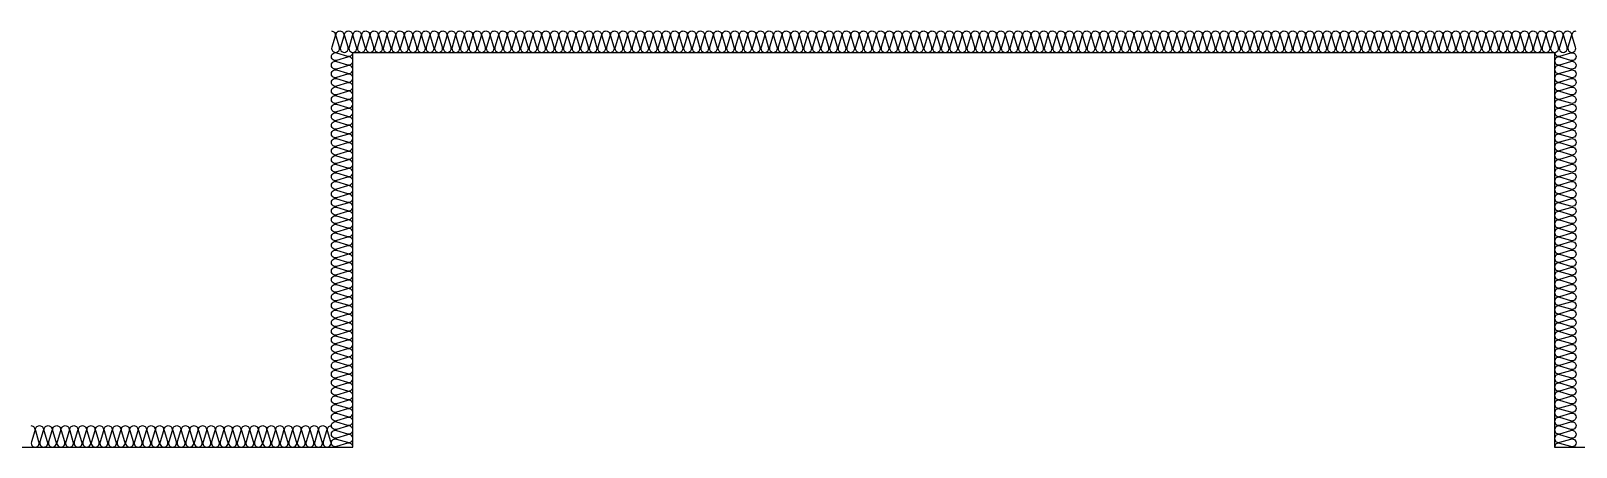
# Model space of a CAD drawing. Header units: millimetres. Extents: x 17311 to 801382, y -242618 to -104888.
# Drawn here: x 331111 to 334711, y -170479 to -169509 of the extents above; entities that cross this region are included whole.
import ezdxf

# ---------------------------------------------------------------- set-up
doc = ezdxf.new("R2010")
doc.units = ezdxf.units.MM
doc.header["$LTSCALE"] = 250
doc.layers.add('ISL', color=251, linetype='Continuous')

msp = doc.modelspace()

# ---------------------------------------------------------------- linework, layer by layer
at = {"layer": 'ISL'}
for points in [[(331810.7, -169509.5, -0.00027), (331810.7, -169509.5, -0.509267), (331819.5, -169521.6), (331811.8, -169547.4, 1.372593), (331829.5, -169547.4), (331821.8, -169521.6, -0.509267), (331830.7, -169509.5, -0.509267), (331839.5, -169521.6), (331831.8, -169547.4, 1.372593), (331849.5, -169547.4), (331841.8, -169521.6, -0.509267), (331850.7, -169509.5, -0.509267), (331859.5, -169521.6), (331851.8, -169547.4, 1.372593), (331869.5, -169547.4), (331861.8, -169521.6, -0.509267), (331870.7, -169509.5, -0.509267), (331879.5, -169521.6), (331871.8, -169547.4, 1.372593), (331889.5, -169547.4), (331881.8, -169521.6, -0.509267), (331890.7, -169509.5, -0.509267), (331899.5, -169521.6), (331891.8, -169547.4, 1.372593), (331909.5, -169547.4), (331901.8, -169521.6, -0.509267), (331910.7, -169509.5, -0.509267), (331919.5, -169521.6), (331911.8, -169547.4, 1.372593), (331929.5, -169547.4), (331921.8, -169521.6, -0.509267), (331930.7, -169509.5, -0.509267), (331939.5, -169521.6), (331931.8, -169547.4, 1.372593), (331949.5, -169547.4), (331941.8, -169521.6, -0.509267), (331950.7, -169509.5, -0.509267), (331959.5, -169521.6), (331951.8, -169547.4, 1.372593), (331969.5, -169547.4), (331961.8, -169521.6, -0.509267), (331970.7, -169509.5, -0.509267), (331979.5, -169521.6), (331971.8, -169547.4, 1.372593), (331989.5, -169547.4), (331981.8, -169521.6, -0.509267), (331990.7, -169509.5, -0.509267), (331999.5, -169521.6), (331991.8, -169547.4, 1.372593), (332009.5, -169547.4), (332001.8, -169521.6, -0.509267), (332010.7, -169509.5, -0.509267), (332019.5, -169521.6), (332011.8, -169547.4, 1.372593), (332029.5, -169547.4), (332021.8, -169521.6, -0.509267), (332030.7, -169509.5, -0.509267), (332039.5, -169521.6), (332031.8, -169547.4, 1.372593), (332049.5, -169547.4), (332041.8, -169521.6, -0.509267), (332050.7, -169509.5, -0.509267), (332059.5, -169521.6), (332051.8, -169547.4, 1.372593), (332069.5, -169547.4), (332061.8, -169521.6, -0.509267), (332070.7, -169509.5, -0.509267), (332079.5, -169521.6), (332071.8, -169547.4, 1.372593), (332089.5, -169547.4), (332081.8, -169521.6, -0.509267), (332090.7, -169509.5, -0.509267), (332099.5, -169521.6), (332091.8, -169547.4, 1.372593), (332109.5, -169547.4), (332101.8, -169521.6, -0.509267), (332110.7, -169509.5, -0.509267), (332119.5, -169521.6), (332111.8, -169547.4, 1.372593), (332129.5, -169547.4), (332121.8, -169521.6, -0.509267), (332130.7, -169509.5, -0.509267), (332139.5, -169521.6), (332131.8, -169547.4, 1.372593), (332149.5, -169547.4), (332141.8, -169521.6, -0.509267), (332150.7, -169509.5, -0.509267), (332159.5, -169521.6), (332151.8, -169547.4, 1.372593), (332169.5, -169547.4), (332161.8, -169521.6, -0.509267), (332170.7, -169509.5, -0.509267), (332179.5, -169521.6), (332171.8, -169547.4, 1.372593), (332189.5, -169547.4), (332181.8, -169521.6, -0.509267), (332190.7, -169509.5, -0.509267), (332199.5, -169521.6), (332191.8, -169547.4, 1.372593), (332209.5, -169547.4), (332201.8, -169521.6, -0.509267), (332210.7, -169509.5, -0.509267), (332219.5, -169521.6), (332211.8, -169547.4, 1.372593), (332229.5, -169547.4), (332221.8, -169521.6, -0.509267), (332230.7, -169509.5, -0.509267), (332239.5, -169521.6), (332231.8, -169547.4, 1.372593), (332249.5, -169547.4), (332241.8, -169521.6, -0.509267), (332250.7, -169509.5, -0.509267), (332259.5, -169521.6), (332251.8, -169547.4, 1.372593), (332269.5, -169547.4), (332261.8, -169521.6, -0.509267), (332270.7, -169509.5, -0.509267), (332279.5, -169521.6), (332271.8, -169547.4, 1.372593), (332289.5, -169547.4), (332281.8, -169521.6, -0.509267), (332290.7, -169509.5, -0.509267), (332299.5, -169521.6), (332291.8, -169547.4, 1.372593), (332309.5, -169547.4), (332301.8, -169521.6, -0.509267), (332310.7, -169509.5, -0.509267), (332319.5, -169521.6), (332311.8, -169547.4, 1.372593), (332329.5, -169547.4), (332321.8, -169521.6, -0.509267), (332330.7, -169509.5, -0.509267), (332339.5, -169521.6), (332331.8, -169547.4, 1.372593), (332349.5, -169547.4), (332341.8, -169521.6, -0.509267), (332350.7, -169509.5, -0.509267), (332359.5, -169521.6), (332351.8, -169547.4, 1.372593), (332369.5, -169547.4), (332361.8, -169521.6, -0.509267), (332370.7, -169509.5, -0.509267), (332379.5, -169521.6), (332371.8, -169547.4, 1.372593), (332389.5, -169547.4), (332381.8, -169521.6, -0.509267), (332390.7, -169509.5, -0.509267), (332399.5, -169521.6), (332391.8, -169547.4, 1.372593), (332409.5, -169547.4), (332401.8, -169521.6, -0.509267), (332410.7, -169509.5, -0.509267), (332419.5, -169521.6), (332411.8, -169547.4, 1.372593), (332429.5, -169547.4), (332421.8, -169521.6, -0.509267), (332430.7, -169509.5, -0.509267), (332439.5, -169521.6), (332431.8, -169547.4, 1.372593), (332449.5, -169547.4), (332441.8, -169521.6, -0.509267), (332450.7, -169509.5, -0.509267), (332459.5, -169521.6), (332451.8, -169547.4, 1.372593), (332469.5, -169547.4), (332461.8, -169521.6, -0.509267), (332470.7, -169509.5, -0.509267), (332479.5, -169521.6), (332471.8, -169547.4, 1.372593), (332489.5, -169547.4), (332481.8, -169521.6, -0.509267), (332490.7, -169509.5, -0.509267), (332499.5, -169521.6), (332491.8, -169547.4, 1.372593), (332509.5, -169547.4), (332501.8, -169521.6, -0.509267), (332510.7, -169509.5, -0.509267), (332519.5, -169521.6), (332511.8, -169547.4, 1.372593), (332529.5, -169547.4), (332521.8, -169521.6, -0.509267), (332530.7, -169509.5, -0.509267), (332539.5, -169521.6), (332531.8, -169547.4, 1.372593), (332549.5, -169547.4), (332541.8, -169521.6, -0.509267), (332550.7, -169509.5, -0.509267), (332559.5, -169521.6), (332551.8, -169547.4, 1.372593), (332569.5, -169547.4), (332561.8, -169521.6, -0.509267), (332570.7, -169509.5, -0.509267), (332579.5, -169521.6), (332571.8, -169547.4, 1.372593), (332589.5, -169547.4), (332581.8, -169521.6, -0.509267), (332590.7, -169509.5, -0.509267), (332599.5, -169521.6), (332591.8, -169547.4, 1.372593), (332609.5, -169547.4), (332601.8, -169521.6, -0.509267), (332610.7, -169509.5, -0.509267), (332619.5, -169521.6), (332611.8, -169547.4, 1.372593), (332629.5, -169547.4), (332621.8, -169521.6, -0.509267), (332630.7, -169509.5, -0.509267), (332639.5, -169521.6), (332631.8, -169547.4, 1.372593), (332649.5, -169547.4), (332641.8, -169521.6, -0.509267), (332650.7, -169509.5, -0.509267), (332659.5, -169521.6), (332651.8, -169547.4, 1.372593), (332669.5, -169547.4), (332661.8, -169521.6, -0.509267), (332670.7, -169509.5, -0.509267), (332679.5, -169521.6), (332671.8, -169547.4, 1.372593), (332689.5, -169547.4), (332681.8, -169521.6, -0.509267), (332690.7, -169509.5, -0.509267), (332699.5, -169521.6), (332691.8, -169547.4, 1.372593), (332709.5, -169547.4), (332701.8, -169521.6, -0.509267), (332710.7, -169509.5, -0.509267), (332719.5, -169521.6), (332711.8, -169547.4, 1.372593), (332729.5, -169547.4), (332721.8, -169521.6, -0.509267), (332730.7, -169509.5, -0.509267), (332739.5, -169521.6), (332731.8, -169547.4, 1.372593), (332749.5, -169547.4), (332741.8, -169521.6, -0.509267), (332750.7, -169509.5, -0.509267), (332759.5, -169521.6), (332751.8, -169547.4, 1.372593), (332769.5, -169547.4), (332761.8, -169521.6, -0.509267), (332770.7, -169509.5, -0.509267), (332779.5, -169521.6), (332771.8, -169547.4, 1.372593), (332789.5, -169547.4), (332781.8, -169521.6, -0.509267), (332790.7, -169509.5, -0.509267), (332799.5, -169521.6), (332791.8, -169547.4, 1.372593), (332809.5, -169547.4), (332801.8, -169521.6, -0.509267), (332810.7, -169509.5, -0.509267), (332819.5, -169521.6), (332811.8, -169547.4, 1.372593), (332829.5, -169547.4), (332821.8, -169521.6, -0.509267), (332830.7, -169509.5, -0.509267), (332839.5, -169521.6), (332831.8, -169547.4, 1.372593), (332849.5, -169547.4), (332841.8, -169521.6, -0.509267), (332850.7, -169509.5, -0.509267), (332859.5, -169521.6), (332851.8, -169547.4, 1.372593), (332869.5, -169547.4), (332861.8, -169521.6, -0.509267), (332870.7, -169509.5, -0.509267), (332879.5, -169521.6), (332871.8, -169547.4, 1.372593), (332889.5, -169547.4), (332881.8, -169521.6, -0.509267), (332890.7, -169509.5, -0.509267), (332899.5, -169521.6), (332891.8, -169547.4, 1.372593), (332909.5, -169547.4), (332901.8, -169521.6, -0.509267), (332910.7, -169509.5, -0.509267), (332919.5, -169521.6), (332911.8, -169547.4, 1.372593), (332929.5, -169547.4), (332921.8, -169521.6, -0.509267), (332930.7, -169509.5, -0.509267), (332939.5, -169521.6), (332931.8, -169547.4, 1.372593), (332949.5, -169547.4), (332941.8, -169521.6, -0.509267), (332950.7, -169509.5, -0.509267), (332959.5, -169521.6), (332951.8, -169547.4, 1.372593), (332969.5, -169547.4), (332961.8, -169521.6, -0.509267), (332970.7, -169509.5, -0.509267), (332979.5, -169521.6), (332971.8, -169547.4, 1.372593), (332989.5, -169547.4), (332981.8, -169521.6, -0.509267), (332990.7, -169509.5, -0.509267), (332999.5, -169521.6), (332991.8, -169547.4, 1.372593), (333009.5, -169547.4), (333001.8, -169521.6, -0.509267), (333010.7, -169509.5, -0.509267), (333019.5, -169521.6), (333011.8, -169547.4, 1.372593), (333029.5, -169547.4), (333021.8, -169521.6, -0.509267), (333030.7, -169509.5, -0.509267), (333039.5, -169521.6), (333031.8, -169547.4, 1.372593), (333049.5, -169547.4), (333041.8, -169521.6, -0.509267), (333050.7, -169509.5, -0.509267), (333059.5, -169521.6), (333051.8, -169547.4, 1.372593), (333069.5, -169547.4), (333061.8, -169521.6, -0.509267), (333070.7, -169509.5, -0.509267), (333079.5, -169521.6), (333071.8, -169547.4, 1.372593), (333089.5, -169547.4), (333081.8, -169521.6, -0.509267), (333090.7, -169509.5, -0.509267), (333099.5, -169521.6), (333091.8, -169547.4, 1.372593), (333109.5, -169547.4), (333101.8, -169521.6, -0.509267), (333110.7, -169509.5, -0.509267), (333119.5, -169521.6), (333111.8, -169547.4, 1.372593), (333129.5, -169547.4), (333121.8, -169521.6, -0.509267), (333130.7, -169509.5, -0.509267), (333139.5, -169521.6), (333131.8, -169547.4, 1.372593), (333149.5, -169547.4), (333141.8, -169521.6, -0.509267), (333150.7, -169509.5, -0.509267), (333159.5, -169521.6), (333151.8, -169547.4, 1.372593), (333169.5, -169547.4), (333161.8, -169521.6, -0.509267), (333170.7, -169509.5, -0.509267), (333179.5, -169521.6), (333171.8, -169547.4, 1.372593), (333189.5, -169547.4), (333181.8, -169521.6, -0.509267), (333190.7, -169509.5, -0.509267), (333199.5, -169521.6), (333191.8, -169547.4, 1.372593), (333209.5, -169547.4), (333201.8, -169521.6, -0.509267), (333210.7, -169509.5, -0.509267), (333219.5, -169521.6), (333211.8, -169547.4, 1.372593), (333229.5, -169547.4), (333221.8, -169521.6, -0.509267), (333230.7, -169509.5, -0.509267), (333239.5, -169521.6), (333231.8, -169547.4, 1.372593), (333249.5, -169547.4), (333241.8, -169521.6, -0.509267), (333250.7, -169509.5, -0.509267), (333259.5, -169521.6), (333251.8, -169547.4, 1.372593), (333269.5, -169547.4), (333261.8, -169521.6, -0.509267), (333270.7, -169509.5, -0.509267), (333279.5, -169521.6), (333271.8, -169547.4, 1.372593), (333289.5, -169547.4), (333281.8, -169521.6, -0.509267), (333290.7, -169509.5, -0.509267), (333299.5, -169521.6), (333291.8, -169547.4, 1.372593), (333309.5, -169547.4), (333301.8, -169521.6, -0.509267), (333310.7, -169509.5, -0.509267), (333319.5, -169521.6), (333311.8, -169547.4, 1.372593), (333329.5, -169547.4), (333321.8, -169521.6, -0.509267), (333330.7, -169509.5, -0.509267), (333339.5, -169521.6), (333331.8, -169547.4, 1.372593), (333349.5, -169547.4), (333341.8, -169521.6, -0.509267), (333350.7, -169509.5, -0.509267), (333359.5, -169521.6), (333351.8, -169547.4, 1.372593), (333369.5, -169547.4), (333361.8, -169521.6, -0.509267), (333370.7, -169509.5, -0.509267), (333379.5, -169521.6), (333371.8, -169547.4, 1.372593), (333389.5, -169547.4), (333381.8, -169521.6, -0.509267), (333390.7, -169509.5, -0.509267), (333399.5, -169521.6), (333391.8, -169547.4, 1.372593), (333409.5, -169547.4), (333401.8, -169521.6, -0.509267), (333410.7, -169509.5, -0.509267), (333419.5, -169521.6), (333411.8, -169547.4, 1.372593), (333429.5, -169547.4), (333421.8, -169521.6, -0.509267), (333430.7, -169509.5, -0.509267), (333439.5, -169521.6), (333431.8, -169547.4, 1.372593), (333449.5, -169547.4), (333441.8, -169521.6, -0.509267), (333450.7, -169509.5, -0.509267), (333459.5, -169521.6), (333451.8, -169547.4, 1.372593), (333469.5, -169547.4), (333461.8, -169521.6, -0.509267), (333470.7, -169509.5, -0.509267), (333479.5, -169521.6), (333471.8, -169547.4, 1.372593), (333489.5, -169547.4), (333481.8, -169521.6, -0.509267), (333490.7, -169509.5, -0.509267), (333499.5, -169521.6), (333491.8, -169547.4, 1.372593), (333509.5, -169547.4), (333501.8, -169521.6, -0.509267), (333510.7, -169509.5, -0.509267), (333519.5, -169521.6), (333511.8, -169547.4, 1.372593), (333529.5, -169547.4), (333521.8, -169521.6, -0.509267), (333530.7, -169509.5, -0.509267), (333539.5, -169521.6), (333531.8, -169547.4, 1.372593), (333549.5, -169547.4), (333541.8, -169521.6, -0.509267), (333550.7, -169509.5, -0.509267), (333559.5, -169521.6), (333551.8, -169547.4, 1.372593), (333569.5, -169547.4), (333561.8, -169521.6, -0.509267), (333570.7, -169509.5, -0.509267), (333579.5, -169521.6), (333571.8, -169547.4, 1.372593), (333589.5, -169547.4), (333581.8, -169521.6, -0.509267), (333590.7, -169509.5, -0.509267), (333599.5, -169521.6), (333591.8, -169547.4, 1.372593), (333609.5, -169547.4), (333601.8, -169521.6, -0.509267), (333610.7, -169509.5, -0.509267), (333619.5, -169521.6), (333611.8, -169547.4, 1.372593), (333629.5, -169547.4), (333621.8, -169521.6, -0.509267), (333630.7, -169509.5, -0.509267), (333639.5, -169521.6), (333631.8, -169547.4, 1.372593), (333649.5, -169547.4), (333641.8, -169521.6, -0.509267), (333650.7, -169509.5, -0.509267), (333659.5, -169521.6), (333651.8, -169547.4, 1.372593), (333669.5, -169547.4), (333661.8, -169521.6, -0.509267), (333670.7, -169509.5, -0.509267), (333679.5, -169521.6), (333671.8, -169547.4, 1.372593), (333689.5, -169547.4), (333681.8, -169521.6, -0.509267), (333690.7, -169509.5, -0.509267), (333699.5, -169521.6), (333691.8, -169547.4, 1.372593), (333709.5, -169547.4), (333701.8, -169521.6, -0.509267), (333710.7, -169509.5, -0.509267), (333719.5, -169521.6), (333711.8, -169547.4, 1.372593), (333729.5, -169547.4), (333721.8, -169521.6, -0.509267), (333730.7, -169509.5, -0.509267), (333739.5, -169521.6), (333731.8, -169547.4, 1.372593), (333749.5, -169547.4), (333741.8, -169521.6, -0.509267), (333750.7, -169509.5, -0.509267), (333759.5, -169521.6), (333751.8, -169547.4, 1.372593), (333769.5, -169547.4), (333761.8, -169521.6, -0.509267), (333770.7, -169509.5, -0.509267), (333779.5, -169521.6), (333771.8, -169547.4, 1.372593), (333789.5, -169547.4), (333781.8, -169521.6, -0.509267), (333790.7, -169509.5, -0.509267), (333799.5, -169521.6), (333791.8, -169547.4, 1.372593), (333809.5, -169547.4), (333801.8, -169521.6, -0.509267), (333810.7, -169509.5, -0.509267), (333819.5, -169521.6), (333811.8, -169547.4, 1.372593), (333829.5, -169547.4), (333821.8, -169521.6, -0.509267), (333830.7, -169509.5, -0.509267), (333839.5, -169521.6), (333831.8, -169547.4, 1.372593), (333849.5, -169547.4), (333841.8, -169521.6, -0.509267), (333850.7, -169509.5, -0.509267), (333859.5, -169521.6), (333851.8, -169547.4, 1.372593), (333869.5, -169547.4), (333861.8, -169521.6, -0.509267), (333870.7, -169509.5, -0.509267), (333879.5, -169521.6), (333871.8, -169547.4, 1.372593), (333889.5, -169547.4), (333881.8, -169521.6, -0.509267), (333890.7, -169509.5, -0.509267), (333899.5, -169521.6), (333891.8, -169547.4, 1.372593), (333909.5, -169547.4), (333901.8, -169521.6, -0.509267), (333910.7, -169509.5, -0.509267), (333919.5, -169521.6), (333911.8, -169547.4, 1.372593), (333929.5, -169547.4), (333921.8, -169521.6, -0.509267), (333930.7, -169509.5, -0.509267), (333939.5, -169521.6), (333931.8, -169547.4, 1.372593), (333949.5, -169547.4), (333941.8, -169521.6, -0.509267), (333950.7, -169509.5, -0.509267), (333959.5, -169521.6), (333951.8, -169547.4, 1.372593), (333969.5, -169547.4), (333961.8, -169521.6, -0.509267), (333970.7, -169509.5, -0.509267), (333979.5, -169521.6), (333971.8, -169547.4, 1.372593), (333989.5, -169547.4), (333981.8, -169521.6, -0.509267), (333990.7, -169509.5, -0.509267), (333999.5, -169521.6), (333991.8, -169547.4, 1.372593), (334009.5, -169547.4), (334001.8, -169521.6, -0.509267), (334010.7, -169509.5, -0.509267), (334019.5, -169521.6), (334011.8, -169547.4, 1.372593), (334029.5, -169547.4), (334021.8, -169521.6, -0.509267), (334030.7, -169509.5, -0.509267), (334039.5, -169521.6), (334031.8, -169547.4, 1.372593), (334049.5, -169547.4), (334041.8, -169521.6, -0.509267), (334050.7, -169509.5, -0.509267), (334059.5, -169521.6), (334051.8, -169547.4, 1.372593), (334069.5, -169547.4), (334061.8, -169521.6, -0.509267), (334070.7, -169509.5, -0.509267), (334079.5, -169521.6), (334071.8, -169547.4, 1.372593), (334089.5, -169547.4), (334081.8, -169521.6, -0.509267), (334090.7, -169509.5, -0.509267), (334099.5, -169521.6), (334091.8, -169547.4, 1.372593), (334109.5, -169547.4), (334101.8, -169521.6, -0.509267), (334110.7, -169509.5, -0.509267), (334119.5, -169521.6), (334111.8, -169547.4, 1.372593), (334129.5, -169547.4), (334121.8, -169521.6, -0.509267), (334130.7, -169509.5, -0.509267), (334139.5, -169521.6), (334131.8, -169547.4, 1.372593), (334149.5, -169547.4), (334141.8, -169521.6, -0.509267), (334150.7, -169509.5, -0.509267), (334159.5, -169521.6), (334151.8, -169547.4, 1.372593), (334169.5, -169547.4), (334161.8, -169521.6, -0.509267), (334170.7, -169509.5, -0.509267), (334179.5, -169521.6), (334171.8, -169547.4, 1.372593), (334189.5, -169547.4), (334181.8, -169521.6, -0.509267), (334190.7, -169509.5, -0.509267), (334199.5, -169521.6), (334191.8, -169547.4, 1.372593), (334209.5, -169547.4), (334201.8, -169521.6, -0.509267), (334210.7, -169509.5, -0.509267), (334219.5, -169521.6), (334211.8, -169547.4, 1.372593), (334229.5, -169547.4), (334221.8, -169521.6, -0.509267), (334230.7, -169509.5, -0.509267), (334239.5, -169521.6), (334231.8, -169547.4, 1.372593), (334249.5, -169547.4), (334241.8, -169521.6, -0.509267), (334250.7, -169509.5, -0.509267), (334259.5, -169521.6), (334251.8, -169547.4, 1.372593), (334269.5, -169547.4), (334261.8, -169521.6, -0.509267), (334270.7, -169509.5, -0.509267), (334279.5, -169521.6), (334271.8, -169547.4, 1.372593), (334289.5, -169547.4), (334281.8, -169521.6, -0.509267), (334290.7, -169509.5, -0.509267), (334299.5, -169521.6), (334291.8, -169547.4, 1.372593), (334309.5, -169547.4), (334301.8, -169521.6, -0.509267), (334310.7, -169509.5, -0.509267), (334319.5, -169521.6), (334311.8, -169547.4, 1.372593), (334329.5, -169547.4), (334321.8, -169521.6, -0.509267), (334330.7, -169509.5, -0.509267), (334339.5, -169521.6), (334331.8, -169547.4, 1.372593), (334349.5, -169547.4), (334341.8, -169521.6, -0.509267), (334350.7, -169509.5, -0.509267), (334359.5, -169521.6), (334351.8, -169547.4, 1.372593), (334369.5, -169547.4), (334361.8, -169521.6, -0.509267), (334370.7, -169509.5, -0.509267), (334379.5, -169521.6), (334371.8, -169547.4, 1.372593), (334389.5, -169547.4), (334381.8, -169521.6, -0.509267), (334390.7, -169509.5, -0.509267), (334399.5, -169521.6), (334391.8, -169547.4, 1.372593), (334409.5, -169547.4), (334401.8, -169521.6, -0.509267), (334410.7, -169509.5, -0.509267), (334419.5, -169521.6), (334411.8, -169547.4, 1.372593), (334429.5, -169547.4), (334421.8, -169521.6, -0.509267), (334430.7, -169509.5, -0.509267), (334439.5, -169521.6), (334431.8, -169547.4, 1.372593), (334449.5, -169547.4), (334441.8, -169521.6, -0.509267), (334450.7, -169509.5, -0.509267), (334459.5, -169521.6), (334451.8, -169547.4, 1.372593), (334469.5, -169547.4), (334461.8, -169521.6, -0.509267), (334470.7, -169509.5, -0.509267), (334479.5, -169521.6), (334471.8, -169547.4, 1.372593), (334489.5, -169547.4), (334481.8, -169521.6, -0.509267), (334490.7, -169509.5, -0.509267), (334499.5, -169521.6), (334491.8, -169547.4, 1.372593), (334509.5, -169547.4), (334501.8, -169521.6, -0.509267), (334510.7, -169509.5, -0.509267), (334519.5, -169521.6), (334511.8, -169547.4, 1.372593), (334529.5, -169547.4), (334521.8, -169521.6, -0.509267), (334530.7, -169509.5, -0.509267), (334539.5, -169521.6), (334531.8, -169547.4, 1.372593), (334549.5, -169547.4), (334541.8, -169521.6, -0.509267), (334550.7, -169509.5, -0.509267), (334559.5, -169521.6), (334551.8, -169547.4, 1.372593), (334569.5, -169547.4), (334561.8, -169521.6, -0.509267), (334570.7, -169509.5, -0.509267), (334579.5, -169521.6), (334571.8, -169547.4, 1.372593), (334589.5, -169547.4), (334581.8, -169521.6, -0.509267), (334590.7, -169509.5, -0.509267), (334599.5, -169521.6), (334591.8, -169547.4, 1.372593), (334609.5, -169547.4), (334601.8, -169521.6, -0.509267), (334610.7, -169509.5, -0.509267), (334619.5, -169521.6), (334611.8, -169547.4, 1.372593), (334629.5, -169547.4), (334621.8, -169521.6, -0.509267), (334630.7, -169509.5, -0.509267), (334639.5, -169521.6), (334631.8, -169547.4, 1.372593), (334649.5, -169547.4), (334641.8, -169521.6, -0.509267), (334650.7, -169509.5, -0.509267), (334659.5, -169521.6), (334651.8, -169547.4, 1.372593), (334669.5, -169547.4), (334661.8, -169521.6, -0.509267), (334670.7, -169509.5, -0.509267), (334679.5, -169521.6), (334671.8, -169547.4, 1.372593), (334689.5, -169547.4), (334681.8, -169521.6, -0.509267), (334690.7, -169509.5, -0.509267), (334699.5, -169521.6), (334691.8, -169547.4, 1.372593), (334709.5, -169547.4), (334701.8, -169521.6, -0.508927), (334710.7, -169509.5, -0.508927)], [(331860.7, -170479.5, 0.509267), (331848.5, -170470.6), (331822.8, -170478.3, -1.372593), (331822.8, -170460.6), (331848.5, -170468.3, 0.509267), (331860.7, -170459.5, 0.509267), (331848.5, -170450.6), (331822.8, -170458.3, -1.372593), (331822.8, -170440.6), (331848.5, -170448.3, 0.509267), (331860.7, -170439.5, 0.509267), (331848.5, -170430.6), (331822.8, -170438.3, -1.372593), (331822.8, -170420.6), (331848.5, -170428.3, 0.509267), (331860.7, -170419.5, 0.509267), (331848.5, -170410.6), (331822.8, -170418.3, -1.372593), (331822.8, -170400.6), (331848.5, -170408.3, 0.509267), (331860.7, -170399.5, 0.509267), (331848.5, -170390.6), (331822.8, -170398.3, -1.372593), (331822.8, -170380.6), (331848.5, -170388.3, 0.509267), (331860.7, -170379.5, 0.509267), (331848.5, -170370.6), (331822.8, -170378.3, -1.372593), (331822.8, -170360.6), (331848.5, -170368.3, 0.509267), (331860.7, -170359.5, 0.509267), (331848.5, -170350.6), (331822.8, -170358.3, -1.372593), (331822.8, -170340.6), (331848.5, -170348.3, 0.509267), (331860.7, -170339.5, 0.509267), (331848.5, -170330.6), (331822.8, -170338.3, -1.372593), (331822.8, -170320.6), (331848.5, -170328.3, 0.509267), (331860.7, -170319.5, 0.509267), (331848.5, -170310.6), (331822.8, -170318.3, -1.372593), (331822.8, -170300.6), (331848.5, -170308.3, 0.509267), (331860.7, -170299.5, 0.509267), (331848.5, -170290.6), (331822.8, -170298.3, -1.372593), (331822.8, -170280.6), (331848.5, -170288.3, 0.509267), (331860.7, -170279.5, 0.509267), (331848.5, -170270.6), (331822.8, -170278.3, -1.372593), (331822.8, -170260.6), (331848.5, -170268.3, 0.509267), (331860.7, -170259.5, 0.509267), (331848.5, -170250.6), (331822.8, -170258.3, -1.372593), (331822.8, -170240.6), (331848.5, -170248.3, 0.509267), (331860.7, -170239.5, 0.509267), (331848.5, -170230.6), (331822.8, -170238.3, -1.372593), (331822.8, -170220.6), (331848.5, -170228.3, 0.509267), (331860.7, -170219.5, 0.509267), (331848.5, -170210.6), (331822.8, -170218.3, -1.372593), (331822.8, -170200.6), (331848.5, -170208.3, 0.509267), (331860.7, -170199.5, 0.509267), (331848.5, -170190.6), (331822.8, -170198.3, -1.372593), (331822.8, -170180.6), (331848.5, -170188.3, 0.509267), (331860.7, -170179.5, 0.509267), (331848.5, -170170.6), (331822.8, -170178.3, -1.372593), (331822.8, -170160.6), (331848.5, -170168.3, 0.509267), (331860.7, -170159.5, 0.509267), (331848.5, -170150.6), (331822.8, -170158.3, -1.372593), (331822.8, -170140.6), (331848.5, -170148.3, 0.509267), (331860.7, -170139.5, 0.509267), (331848.5, -170130.6), (331822.8, -170138.3, -1.372593), (331822.8, -170120.6), (331848.5, -170128.3, 0.509267), (331860.7, -170119.5, 0.509267), (331848.5, -170110.6), (331822.8, -170118.3, -1.372593), (331822.8, -170100.6), (331848.5, -170108.3, 0.509267), (331860.7, -170099.5, 0.509267), (331848.5, -170090.6), (331822.8, -170098.3, -1.372593), (331822.8, -170080.6), (331848.5, -170088.3, 0.509267), (331860.7, -170079.5, 0.509267), (331848.5, -170070.6), (331822.8, -170078.3, -1.372593), (331822.8, -170060.6), (331848.5, -170068.3, 0.509267), (331860.7, -170059.5, 0.509267), (331848.5, -170050.6), (331822.8, -170058.3, -1.372593), (331822.8, -170040.6), (331848.5, -170048.3, 0.509267), (331860.7, -170039.5, 0.509267), (331848.5, -170030.6), (331822.8, -170038.3, -1.372593), (331822.8, -170020.6), (331848.5, -170028.3, 0.509267), (331860.7, -170019.5, 0.509267), (331848.5, -170010.6), (331822.8, -170018.3, -1.372593), (331822.8, -170000.6), (331848.5, -170008.3, 0.509267), (331860.7, -169999.5, 0.509267), (331848.5, -169990.6), (331822.8, -169998.3, -1.372593), (331822.8, -169980.6), (331848.5, -169988.3, 0.509267), (331860.7, -169979.5, 0.509267), (331848.5, -169970.6), (331822.8, -169978.3, -1.372593), (331822.8, -169960.6), (331848.5, -169968.3, 0.509267), (331860.7, -169959.5, 0.509267), (331848.5, -169950.6), (331822.8, -169958.3, -1.372593), (331822.8, -169940.6), (331848.5, -169948.3, 0.509267), (331860.7, -169939.5, 0.509267), (331848.5, -169930.6), (331822.8, -169938.3, -1.372593), (331822.8, -169920.6), (331848.5, -169928.3, 0.509267), (331860.7, -169919.5, 0.509267), (331848.5, -169910.6), (331822.8, -169918.3, -1.372593), (331822.8, -169900.6), (331848.5, -169908.3, 0.509267), (331860.7, -169899.5, 0.509267), (331848.5, -169890.6), (331822.8, -169898.3, -1.372593), (331822.8, -169880.6), (331848.5, -169888.3, 0.509267), (331860.7, -169879.5, 0.509267), (331848.5, -169870.6), (331822.8, -169878.3, -1.372593), (331822.8, -169860.6), (331848.5, -169868.3, 0.509267), (331860.7, -169859.5, 0.509267), (331848.5, -169850.6), (331822.8, -169858.3, -1.372593), (331822.8, -169840.6), (331848.5, -169848.3, 0.509267), (331860.7, -169839.5, 0.509267), (331848.5, -169830.6), (331822.8, -169838.3, -1.372593), (331822.8, -169820.6), (331848.5, -169828.3, 0.509267), (331860.7, -169819.5, 0.509267), (331848.5, -169810.6), (331822.8, -169818.3, -1.372593), (331822.8, -169800.6), (331848.5, -169808.3, 0.509267), (331860.7, -169799.5, 0.509267), (331848.5, -169790.6), (331822.8, -169798.3, -1.372593), (331822.8, -169780.6), (331848.5, -169788.3, 0.509267), (331860.7, -169779.5, 0.509267), (331848.5, -169770.6), (331822.8, -169778.3, -1.372593), (331822.8, -169760.6), (331848.5, -169768.3, 0.509267), (331860.7, -169759.5, 0.509267), (331848.5, -169750.6), (331822.8, -169758.3, -1.372593), (331822.8, -169740.6), (331848.5, -169748.3, 0.509267), (331860.7, -169739.5, 0.509267), (331848.5, -169730.6), (331822.8, -169738.3, -1.372593), (331822.8, -169720.6), (331848.5, -169728.3, 0.509267), (331860.7, -169719.5, 0.509267), (331848.5, -169710.6), (331822.8, -169718.3, -1.372593), (331822.8, -169700.6), (331848.5, -169708.3, 0.509267), (331860.7, -169699.5, 0.509267), (331848.5, -169690.6), (331822.8, -169698.3, -1.372593), (331822.8, -169680.6), (331848.5, -169688.3, 0.509267), (331860.7, -169679.5, 0.509267), (331848.5, -169670.6), (331822.8, -169678.3, -1.372593), (331822.8, -169660.6), (331848.5, -169668.3, 0.509267), (331860.7, -169659.5, 0.509267), (331848.5, -169650.6), (331822.8, -169658.3, -1.372593), (331822.8, -169640.6), (331848.5, -169648.3, 0.509267), (331860.7, -169639.5, 0.509267), (331848.5, -169630.6), (331822.8, -169638.3, -1.372593), (331822.8, -169620.6), (331848.5, -169628.3, 0.509267), (331860.7, -169619.5, 0.509267), (331848.5, -169610.6), (331822.8, -169618.3, -1.372593), (331822.8, -169600.6), (331848.5, -169608.3, 0.509267), (331860.7, -169599.5, 0.509267), (331848.5, -169590.6), (331822.8, -169598.3, -1.372593), (331822.8, -169580.6), (331848.5, -169588.3, 0.509267), (331860.7, -169579.5, 0.509267), (331848.5, -169570.6), (331822.8, -169578.3, -1.372593), (331822.8, -169560.6), (331848.5, -169568.3, 0.509267), (331860.7, -169559.5)], [(334660.7, -169559.5, 0.509267), (334672.8, -169568.3), (334698.5, -169560.7, -1.372593), (334698.5, -169578.3), (334672.8, -169570.7, 0.509267), (334660.7, -169579.5, 0.509267), (334672.8, -169588.3), (334698.5, -169580.7, -1.372593), (334698.5, -169598.3), (334672.8, -169590.7, 0.509267), (334660.7, -169599.5, 0.509267), (334672.8, -169608.3), (334698.5, -169600.7, -1.372593), (334698.5, -169618.3), (334672.8, -169610.7, 0.509267), (334660.7, -169619.5, 0.509267), (334672.8, -169628.3), (334698.5, -169620.7, -1.372593), (334698.5, -169638.3), (334672.8, -169630.7, 0.509267), (334660.7, -169639.5, 0.509267), (334672.8, -169648.3), (334698.5, -169640.7, -1.372593), (334698.5, -169658.3), (334672.8, -169650.7, 0.509267), (334660.7, -169659.5, 0.509267), (334672.8, -169668.3), (334698.5, -169660.7, -1.372593), (334698.5, -169678.3), (334672.8, -169670.7, 0.509267), (334660.7, -169679.5, 0.509267), (334672.8, -169688.3), (334698.5, -169680.7, -1.372593), (334698.5, -169698.3), (334672.8, -169690.7, 0.509267), (334660.7, -169699.5, 0.509267), (334672.8, -169708.3), (334698.5, -169700.7, -1.372593), (334698.5, -169718.3), (334672.8, -169710.7, 0.509267), (334660.7, -169719.5, 0.509267), (334672.8, -169728.3), (334698.5, -169720.7, -1.372593), (334698.5, -169738.3), (334672.8, -169730.7, 0.509267), (334660.7, -169739.5, 0.509267), (334672.8, -169748.3), (334698.5, -169740.7, -1.372593), (334698.5, -169758.3), (334672.8, -169750.7, 0.509267), (334660.7, -169759.5, 0.509267), (334672.8, -169768.3), (334698.5, -169760.7, -1.372593), (334698.5, -169778.3), (334672.8, -169770.7, 0.509267), (334660.7, -169779.5, 0.509267), (334672.8, -169788.3), (334698.5, -169780.7, -1.372593), (334698.5, -169798.3), (334672.8, -169790.7, 0.509267), (334660.7, -169799.5, 0.509267), (334672.8, -169808.3), (334698.5, -169800.7, -1.372593), (334698.5, -169818.3), (334672.8, -169810.7, 0.509267), (334660.7, -169819.5, 0.509267), (334672.8, -169828.3), (334698.5, -169820.7, -1.372593), (334698.5, -169838.3), (334672.8, -169830.7, 0.509267), (334660.7, -169839.5, 0.509267), (334672.8, -169848.3), (334698.5, -169840.7, -1.372593), (334698.5, -169858.3), (334672.8, -169850.7, 0.509267), (334660.7, -169859.5, 0.509267), (334672.8, -169868.3), (334698.5, -169860.7, -1.372593), (334698.5, -169878.3), (334672.8, -169870.7, 0.509267), (334660.7, -169879.5, 0.509267), (334672.8, -169888.3), (334698.5, -169880.7, -1.372593), (334698.5, -169898.3), (334672.8, -169890.7, 0.509267), (334660.7, -169899.5, 0.509267), (334672.8, -169908.3), (334698.5, -169900.7, -1.372593), (334698.5, -169918.3), (334672.8, -169910.7, 0.509267), (334660.7, -169919.5, 0.509267), (334672.8, -169928.3), (334698.5, -169920.7, -1.372593), (334698.5, -169938.3), (334672.8, -169930.7, 0.509267), (334660.7, -169939.5, 0.509267), (334672.8, -169948.3), (334698.5, -169940.7, -1.372593), (334698.5, -169958.3), (334672.8, -169950.7, 0.509267), (334660.7, -169959.5, 0.509267), (334672.8, -169968.3), (334698.5, -169960.7, -1.372593), (334698.5, -169978.3), (334672.8, -169970.7, 0.509267), (334660.7, -169979.5, 0.509267), (334672.8, -169988.3), (334698.5, -169980.7, -1.372593), (334698.5, -169998.3), (334672.8, -169990.7, 0.509267), (334660.7, -169999.5, 0.509267), (334672.8, -170008.3), (334698.5, -170000.7, -1.372593), (334698.5, -170018.3), (334672.8, -170010.7, 0.509267), (334660.7, -170019.5, 0.509267), (334672.8, -170028.3), (334698.5, -170020.7, -1.372593), (334698.5, -170038.3), (334672.8, -170030.7, 0.509267), (334660.7, -170039.5, 0.509267), (334672.8, -170048.3), (334698.5, -170040.7, -1.372593), (334698.5, -170058.3), (334672.8, -170050.7, 0.509267), (334660.7, -170059.5, 0.509267), (334672.8, -170068.3), (334698.5, -170060.7, -1.372593), (334698.5, -170078.3), (334672.8, -170070.7, 0.509267), (334660.7, -170079.5, 0.509267), (334672.8, -170088.3), (334698.5, -170080.7, -1.372593), (334698.5, -170098.3), (334672.8, -170090.7, 0.509267), (334660.7, -170099.5, 0.509267), (334672.8, -170108.3), (334698.5, -170100.7, -1.372593), (334698.5, -170118.3), (334672.8, -170110.7, 0.509267), (334660.7, -170119.5, 0.509267), (334672.8, -170128.3), (334698.5, -170120.7, -1.372593), (334698.5, -170138.3), (334672.8, -170130.7, 0.509267), (334660.7, -170139.5, 0.509267), (334672.8, -170148.3), (334698.5, -170140.7, -1.372593), (334698.5, -170158.3), (334672.8, -170150.7, 0.509267), (334660.7, -170159.5, 0.509267), (334672.8, -170168.3), (334698.5, -170160.7, -1.372593), (334698.5, -170178.3), (334672.8, -170170.7, 0.509267), (334660.7, -170179.5, 0.509267), (334672.8, -170188.3), (334698.5, -170180.7, -1.372593), (334698.5, -170198.3), (334672.8, -170190.7, 0.509267), (334660.7, -170199.5, 0.509267), (334672.8, -170208.3), (334698.5, -170200.7, -1.372593), (334698.5, -170218.3), (334672.8, -170210.7, 0.509267), (334660.7, -170219.5, 0.509267), (334672.8, -170228.3), (334698.5, -170220.7, -1.372593), (334698.5, -170238.3), (334672.8, -170230.7, 0.509267), (334660.7, -170239.5, 0.509267), (334672.8, -170248.3), (334698.5, -170240.7, -1.372593), (334698.5, -170258.3), (334672.8, -170250.7, 0.509267), (334660.7, -170259.5, 0.509267), (334672.8, -170268.3), (334698.5, -170260.7, -1.372593), (334698.5, -170278.3), (334672.8, -170270.7, 0.509267), (334660.7, -170279.5, 0.509267), (334672.8, -170288.3), (334698.5, -170280.7, -1.372593), (334698.5, -170298.3), (334672.8, -170290.7, 0.509267), (334660.7, -170299.5, 0.509267), (334672.8, -170308.3), (334698.5, -170300.7, -1.372593), (334698.5, -170318.3), (334672.8, -170310.7, 0.509267), (334660.7, -170319.5, 0.509267), (334672.8, -170328.3), (334698.5, -170320.7, -1.372593), (334698.5, -170338.3), (334672.8, -170330.7, 0.509267), (334660.7, -170339.5, 0.509267), (334672.8, -170348.3), (334698.5, -170340.7, -1.372593), (334698.5, -170358.3), (334672.8, -170350.7, 0.509267), (334660.7, -170359.5, 0.509267), (334672.8, -170368.3), (334698.5, -170360.7, -1.372593), (334698.5, -170378.3), (334672.8, -170370.7, 0.509267), (334660.7, -170379.5, 0.509267), (334672.8, -170388.3), (334698.5, -170380.7, -1.372593), (334698.5, -170398.3), (334672.8, -170390.7, 0.509267), (334660.7, -170399.5, 0.509267), (334672.8, -170408.3), (334698.5, -170400.7, -1.372593), (334698.5, -170418.3), (334672.8, -170410.7, 0.509267), (334660.7, -170419.5, 0.509267), (334672.8, -170428.3), (334698.5, -170420.7, -1.372593), (334698.5, -170438.3), (334672.8, -170430.7, 0.509267), (334660.7, -170439.5, 0.509267), (334672.8, -170448.3), (334698.5, -170440.7, -1.372593), (334698.5, -170458.3), (334672.8, -170450.7, 0.509267), (334660.7, -170459.5, 0.509267), (334672.8, -170468.3), (334698.5, -170460.7, -1.372593), (334698.5, -170478.3), (334672.8, -170470.7, 0.509267), (334660.7, -170479.5)], [(331110.7, -170429.5, -0.509267), (331119.5, -170441.6), (331111.8, -170467.4, 1.372593), (331129.5, -170467.4), (331121.8, -170441.6, -0.509267), (331130.7, -170429.5, -0.509267), (331139.5, -170441.6), (331131.8, -170467.4, 1.372593), (331149.5, -170467.4), (331141.8, -170441.6, -0.509267), (331150.7, -170429.5, -0.509267), (331159.5, -170441.6), (331151.8, -170467.4, 1.372593), (331169.5, -170467.4), (331161.8, -170441.6, -0.509267), (331170.7, -170429.5, -0.509267), (331179.5, -170441.6), (331171.8, -170467.4, 1.372593), (331189.5, -170467.4), (331181.8, -170441.6, -0.509267), (331190.7, -170429.5, -0.509267), (331199.5, -170441.6), (331191.8, -170467.4, 1.372593), (331209.5, -170467.4), (331201.8, -170441.6, -0.509267), (331210.7, -170429.5, -0.509267), (331219.5, -170441.6), (331211.8, -170467.4, 1.372593), (331229.5, -170467.4), (331221.8, -170441.6, -0.509267), (331230.7, -170429.5, -0.509267), (331239.5, -170441.6), (331231.8, -170467.4, 1.372593), (331249.5, -170467.4), (331241.8, -170441.6, -0.509267), (331250.7, -170429.5, -0.509267), (331259.5, -170441.6), (331251.8, -170467.4, 1.372593), (331269.5, -170467.4), (331261.8, -170441.6, -0.509267), (331270.7, -170429.5, -0.509267), (331279.5, -170441.6), (331271.8, -170467.4, 1.372593), (331289.5, -170467.4), (331281.8, -170441.6, -0.509267), (331290.7, -170429.5, -0.509267), (331299.5, -170441.6), (331291.8, -170467.4, 1.372593), (331309.5, -170467.4), (331301.8, -170441.6, -0.509267), (331310.7, -170429.5, -0.509267), (331319.5, -170441.6), (331311.8, -170467.4, 1.372593), (331329.5, -170467.4), (331321.8, -170441.6, -0.509267), (331330.7, -170429.5, -0.509267), (331339.5, -170441.6), (331331.8, -170467.4, 1.372593), (331349.5, -170467.4), (331341.8, -170441.6, -0.509267), (331350.7, -170429.5, -0.509267), (331359.5, -170441.6), (331351.8, -170467.4, 1.372593), (331369.5, -170467.4), (331361.8, -170441.6, -0.509267), (331370.7, -170429.5, -0.509267), (331379.5, -170441.6), (331371.8, -170467.4, 1.372593), (331389.5, -170467.4), (331381.8, -170441.6, -0.509267), (331390.7, -170429.5, -0.509267), (331399.5, -170441.6), (331391.8, -170467.4, 1.372593), (331409.5, -170467.4), (331401.8, -170441.6, -0.509267), (331410.7, -170429.5, -0.509267), (331419.5, -170441.6), (331411.8, -170467.4, 1.372593), (331429.5, -170467.4), (331421.8, -170441.6, -0.509267), (331430.7, -170429.5, -0.509267), (331439.5, -170441.6), (331431.8, -170467.4, 1.372593), (331449.5, -170467.4), (331441.8, -170441.6, -0.509267), (331450.7, -170429.5, -0.509267), (331459.5, -170441.6), (331451.8, -170467.4, 1.372593), (331469.5, -170467.4), (331461.8, -170441.6, -0.509267), (331470.7, -170429.5, -0.509267), (331479.5, -170441.6), (331471.8, -170467.4, 1.372593), (331489.5, -170467.4), (331481.8, -170441.6, -0.509267), (331490.7, -170429.5, -0.509267), (331499.5, -170441.6), (331491.8, -170467.4, 1.372593), (331509.5, -170467.4), (331501.8, -170441.6, -0.509267), (331510.7, -170429.5, -0.509267), (331519.5, -170441.6), (331511.8, -170467.4, 1.372593), (331529.5, -170467.4), (331521.8, -170441.6, -0.509267), (331530.7, -170429.5, -0.509267), (331539.5, -170441.6), (331531.8, -170467.4, 1.372593), (331549.5, -170467.4), (331541.8, -170441.6, -0.509267), (331550.7, -170429.5, -0.509267), (331559.5, -170441.6), (331551.8, -170467.4, 1.372593), (331569.5, -170467.4), (331561.8, -170441.6, -0.509267), (331570.7, -170429.5, -0.509267), (331579.5, -170441.6), (331571.8, -170467.4, 1.372593), (331589.5, -170467.4), (331581.8, -170441.6, -0.509267), (331590.7, -170429.5, -0.509267), (331599.5, -170441.6), (331591.8, -170467.4, 1.372593), (331609.5, -170467.4), (331601.8, -170441.6, -0.509267), (331610.7, -170429.5, -0.509267), (331619.5, -170441.6), (331611.8, -170467.4, 1.372593), (331629.5, -170467.4), (331621.8, -170441.6, -0.509267), (331630.7, -170429.5, -0.509267), (331639.5, -170441.6), (331631.8, -170467.4, 1.372593), (331649.5, -170467.4), (331641.8, -170441.6, -0.509267), (331650.7, -170429.5, -0.509267), (331659.5, -170441.6), (331651.8, -170467.4, 1.372593), (331669.5, -170467.4), (331661.8, -170441.6, -0.509267), (331670.7, -170429.5, -0.509267), (331679.5, -170441.6), (331671.8, -170467.4, 1.372593), (331689.5, -170467.4), (331681.8, -170441.6, -0.509267), (331690.7, -170429.5, -0.509267), (331699.5, -170441.6), (331691.8, -170467.4, 1.372593), (331709.5, -170467.4), (331701.8, -170441.6, -0.509267), (331710.7, -170429.5, -0.509267), (331719.5, -170441.6), (331711.8, -170467.4, 1.372593), (331729.5, -170467.4), (331721.8, -170441.6, -0.509267), (331730.7, -170429.5, -0.509267), (331739.5, -170441.6), (331731.8, -170467.4, 1.372593), (331749.5, -170467.4), (331741.8, -170441.6, -0.509267), (331750.7, -170429.5, -0.509267), (331759.5, -170441.6), (331751.8, -170467.4, 1.372593), (331769.5, -170467.4), (331761.8, -170441.6, -0.509267), (331770.7, -170429.5, -0.509267), (331779.5, -170441.6), (331771.8, -170467.4, 1.372593), (331789.5, -170467.4), (331781.8, -170441.6, -0.509267), (331790.7, -170429.5, -0.509267), (331799.5, -170441.6), (331791.8, -170467.4, 1.372593), (331809.5, -170467.4), (331801.8, -170441.6, -0.509267), (331810.7, -170429.5)]]:
    msp.add_lwpolyline(points, format="xyb", dxfattribs=at)
msp.add_lwpolyline([(328011, -170479.5), (328260.7, -170479.5), (328260.7, -169559.5), (331060.7, -169559.5), (331060.7, -170479.5), (331860.7, -170479.5), (331860.7, -169559.5), (334660.7, -169559.5), (334660.7, -170479.5), (335460.7, -170479.5), (335460.7, -169559.5), (338260.7, -169559.5), (338260.7, -170479.5), (339060.7, -170479.5), (339060.7, -169559.5), (341860.7, -169559.5), (341860.7, -170479.5), (342660.7, -170479.5), (342660.7, -169559.5), (345460.7, -169559.5), (345460.7, -170479.5), (346260.7, -170479.5)], dxfattribs=at)

doc.saveas('drawing.dxf')
